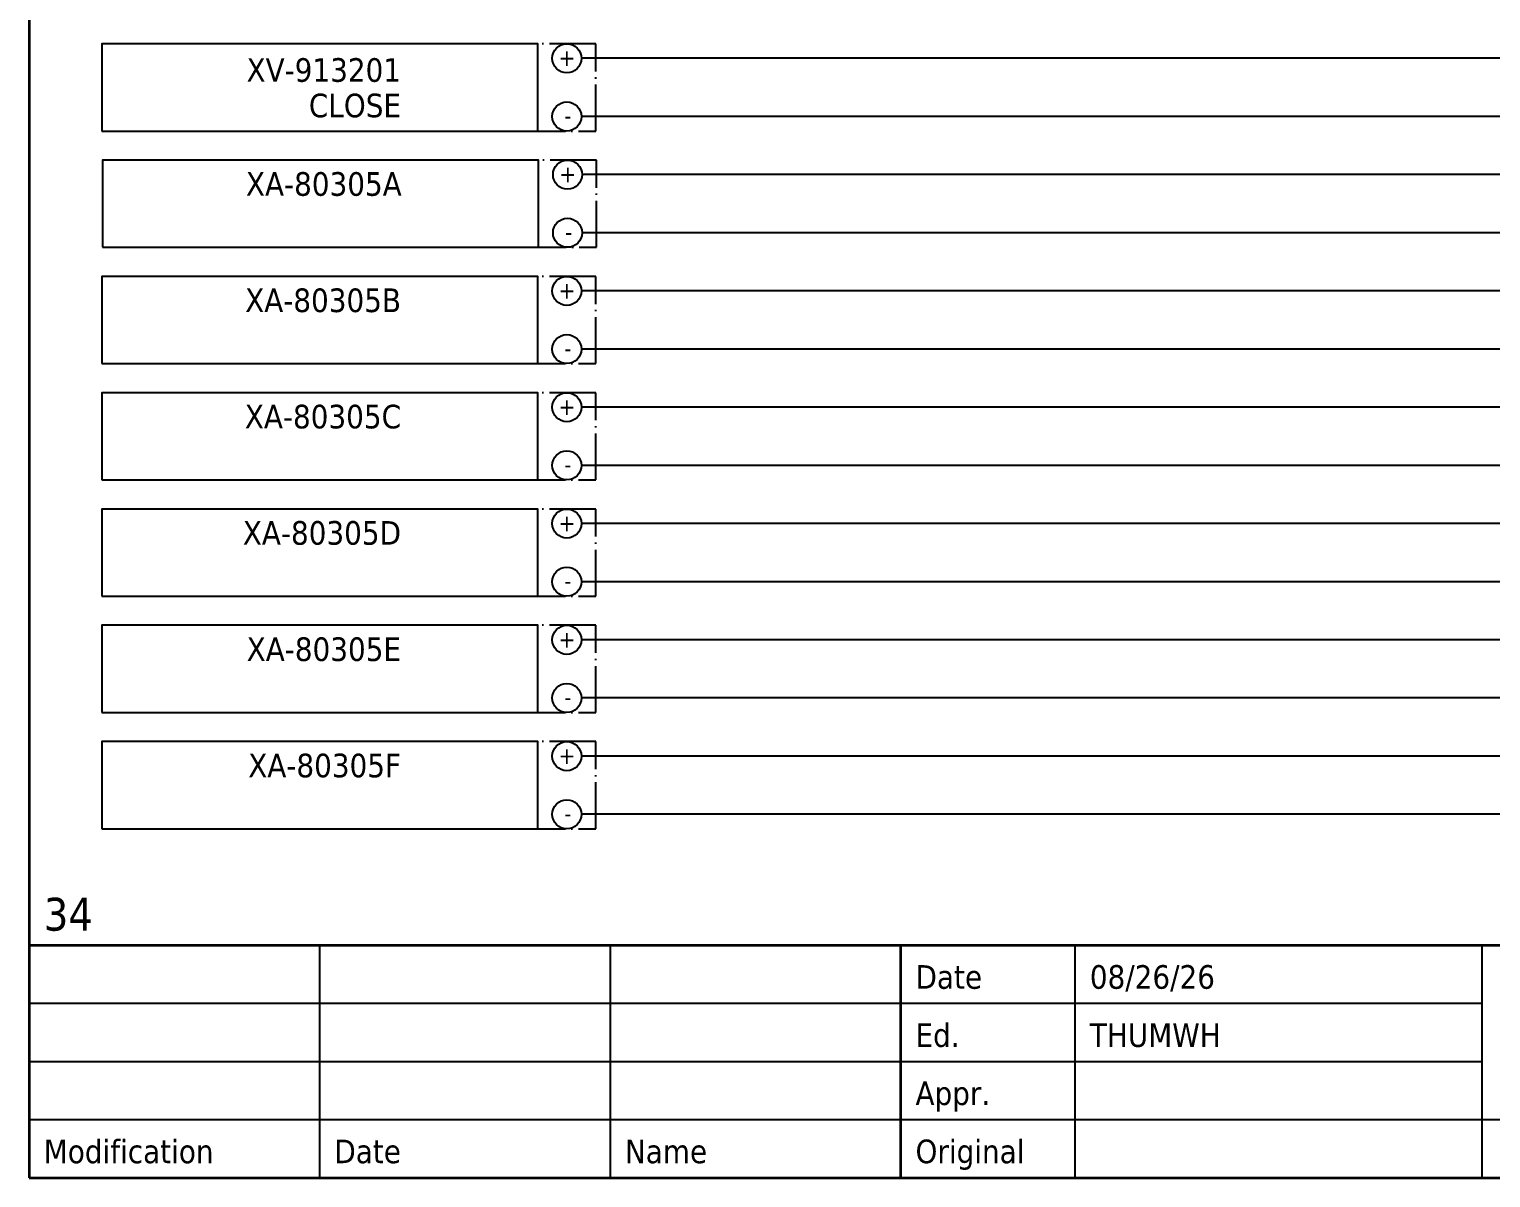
# Model space of a CAD drawing. Header units: millimetres. Extents: x 0 to 1792788, y -13 to 262234.
# Drawn here: x 0 to 100.6, y 0 to 79 of the extents above; entities that cross this region are included whole.
import ezdxf
from ezdxf.enums import TextEntityAlignment as Align

# ---------------------------------------------------------------- set-up
doc = ezdxf.new("R2010")
doc.units = ezdxf.units.MM
doc.linetypes.add('EPL_DASHDOT', pattern=[1, 0.8, -0.1, 0, -0.1])
for name, color, linetype, lineweight in [('EPLAN201', 7, 'Continuous', 35), ('EPLAN302', 5, 'Continuous', 25), ('EPLAN305', 5, 'Continuous', 25), ('EPLAN307', 134, 'EPL_DASHDOT', 25), ('EPLAN311', 7, 'Continuous', 25), ('EPLAN400', 5, 'Continuous', 35), ('EPLAN421', 5, 'Continuous', 35), ('EPLAN440', 73, 'Continuous', 35), ('EPLAN451', 7, 'Continuous', 35), ('EPLAN452', 7, 'Continuous', 35), ('EPLAN453', 7, 'Continuous', 35), ('EPLAN500', 7, 'Continuous', 35), ('EPLAN501', 7, 'Continuous', 35), ('EPLAN502', 7, 'Continuous', 35), ('EPLAN503', 7, 'Continuous', 35), ('EPLAN504', 7, 'Continuous', 35)]:
    doc.layers.add(name, color=color, linetype=linetype, lineweight=lineweight)
doc.styles.add('Tahoma', font='')
doc.styles.get('Tahoma').set_extended_font_data('Tahoma')

# ---------------------------------------------------------------- blocks, each defined once
blk = doc.blocks.new('EPLFRAME')
at = {"layer": 'EPLAN201', "linetype": 'Continuous', "lineweight": 35, "ltscale": 4}
for p, q in [((0, 16), (420, 16)), ((60, 0), (60, 16))]:
    blk.add_line(p, q, dxfattribs=at)
at = {"layer": 'EPLAN201', "linetype": 'Continuous', "lineweight": 25, "ltscale": 4}
for p, q in [((20, 0), (20, 16)), ((40, 0), (40, 16)), ((72, 0), (72, 16)), ((100, 0), (100, 16)), ((0, 12), (100, 12)), ((0, 8), (100, 8)), ((0, 4), (184, 4))]:
    blk.add_line(p, q, dxfattribs=at)
at = {"layer": 'EPLAN201', "linetype": 'Continuous', "lineweight": 35, "ltscale": 4}
blk.add_lwpolyline([(0, 0), (420, 0), (420, 297), (0, 297)], close=True, dxfattribs=at)
at = {"layer": 'EPLAN201', "color": 7, "style": 'Tahoma'}
for s, height, p in [('Date', 1.625, (61, 13)), ('Ed.', 1.625, (61, 9)), ('Appr.', 1.625, (61, 5)), ('Modification', 1.6254, (1, 1)), ('Date', 1.625, (21, 1)), ('Name', 1.625, (41, 1)), ('Original', 1.625, (61, 1))]:
    blk.add_text(s, height=height, dxfattribs=at).set_placement(p)
at = {"layer": 'EPLAN451', "color": 7, "style": 'Tahoma'}
for tag, p, height in [('14_10014', (101, 12), 2.26), ('14_10015', (185, 12), 2.26), ('14_10011', (101, 5), 2.26), ('14_10013', (332, 5), 1.63), ('14_10151', (73, 1), 1.63), ('14_10300', (415, 1), 1.63)]:
    blk.add_attdef(tag, p, '', height=height, dxfattribs=at)
blk.add_attdef('4_25020', text='', height=1.63, dxfattribs=at).set_placement((413, 1), align=Align.RIGHT)
at = {"layer": 'EPLAN452', "color": 7, "style": 'Tahoma'}
for tag, p, height in [('4_11041', (1, 17), 2.26), ('4_11071[1]', (1, 13), 1.63), ('4_11074[1]', (21, 13), 1.63), ('4_11070[1]', (41, 13), 1.63), ('4_11024', (73, 13), 1.63), ('4_11011', (231, 12), 2.26), ('4_11030', (301, 12), 2.26), ('4_20132_1001', (374, 13), 1.63), ('4_11071[2]', (1, 9), 1.63), ('4_11074[2]', (21, 9), 1.63), ('4_11070[2]', (41, 9), 1.63), ('4_11022', (73, 9), 1.63), ('4_20134_1001', (374, 9), 1.63), ('4_11071[3]', (1, 5), 1.63), ('4_11074[3]', (21, 5), 1.63), ('4_11070[3]', (41, 5), 1.63), ('4_11080', (73, 5), 1.63), ('4_11059', (301, 5), 1.63)]:
    blk.add_attdef(tag, p, '', height=height, dxfattribs=at)
for tag, height, p in [('4_11040', 2.26, (419, 17)), ('4_11000', 1.63, (419, 5)), ('4_11085', 1.63, (141, 1)), ('4_11086', 1.63, (183, 1))]:
    blk.add_attdef(tag, text='', height=height, dxfattribs=at).set_placement(p, align=Align.RIGHT)
at = {"layer": 'EPLAN453', "color": 7, "style": 'Tahoma'}
for tag, p in [('53_19005_1', (21, 293)), ('53_19005', (63, 293)), ('53_19005_8', (105, 293)), ('53_19005_6', (147, 293)), ('53_19005_7', (189, 293)), ('53_19005_9', (231, 293)), ('53_19005_3', (273, 293)), ('53_19005_2', (315, 293)), ('53_19005_4', (357, 293)), ('53_19005_5', (399, 293))]:
    blk.add_attdef(tag, text='', height=1.35, dxfattribs=at).set_placement(p, align=Align.BOTTOM_CENTER)
blk = doc.blocks.new('EPLSYM_LibrarySPECIAL_Symbol2_Variant0_Placement1_21')
at = {"layer": 'EPLAN307', "lineweight": 25, "ltscale": 4}
blk.add_lwpolyline([(0, -6), (34, -6), (34, 0), (0, 0)], close=True, dxfattribs=at)
at = {"layer": 'EPLAN400', "color": 5, "style": 'Tahoma'}
blk.add_attdef('88_20010', text='', height=2.2575, dxfattribs=at).set_placement((-1.5, -0.9515), align=Align.TOP_RIGHT)
at = {"layer": 'EPLAN500', "color": 7, "style": 'Tahoma'}
blk.add_attdef('88_20027', text='', height=1.6254, dxfattribs=at).set_placement((-1.5, -4.57508), align=Align.TOP_RIGHT)
at = {"layer": 'EPLAN501', "color": 7, "style": 'Tahoma'}
blk.add_attdef('88_20011', text='', height=1.6254, dxfattribs=at).set_placement((-1.5, -9.97508), align=Align.TOP_RIGHT)
at = {"layer": 'EPLAN502', "color": 7, "style": 'Tahoma'}
blk.add_attdef('88_20025', text='', height=1.6254, dxfattribs=at).set_placement((-1.5, -12.67508), align=Align.TOP_RIGHT)
at = {"layer": 'EPLAN503', "color": 7, "style": 'Tahoma'}
blk.add_attdef('88_20024', text='', height=1.6254, dxfattribs=at).set_placement((-1.5, -15.37508), align=Align.TOP_RIGHT)
at = {"layer": 'EPLAN504', "color": 7, "style": 'Tahoma'}
blk.add_attdef('88_20901[1]', text='', height=1.6254, dxfattribs=at).set_placement((-1.5, -7.27508), align=Align.TOP_RIGHT)
blk = doc.blocks.new('EPLSYM_LibrarySPECIAL_Symbol17_Variant3_Placement1')
at = {"layer": 'EPLAN302', "lineweight": 25, "ltscale": 4}
blk.add_line((4, 0), (1, 0), dxfattribs=at)
blk.add_circle((0, 0), 1, dxfattribs=at)
at = {"layer": 'EPLAN421', "color": 5, "style": 'Tahoma'}
blk.add_attdef('17_20039', text='', height=1.17, dxfattribs=at).set_placement((3, 1), align=Align.BOTTOM_RIGHT)
blk = doc.blocks.new('EPLSYM_LibrarySPECIAL_Symbol2_Variant0_Placement1_22')
at = {"layer": 'EPLAN307', "lineweight": 25, "ltscale": 4}
blk.add_lwpolyline([(0, -6), (34, -6), (34, 0), (0, 0)], close=True, dxfattribs=at)
at = {"layer": 'EPLAN400', "color": 5, "style": 'Tahoma'}
blk.add_attdef('88_20010', text='', height=2.2575, dxfattribs=at).set_placement((-1.5, -0.9515), align=Align.TOP_RIGHT)
at = {"layer": 'EPLAN500', "color": 7, "style": 'Tahoma'}
blk.add_attdef('88_20027', text='', height=1.6254, dxfattribs=at).set_placement((-1.5, -4.57508), align=Align.TOP_RIGHT)
at = {"layer": 'EPLAN501', "color": 7, "style": 'Tahoma'}
blk.add_attdef('88_20011', text='', height=1.6254, dxfattribs=at).set_placement((-1.5, -9.97508), align=Align.TOP_RIGHT)
at = {"layer": 'EPLAN502', "color": 7, "style": 'Tahoma'}
blk.add_attdef('88_20025', text='', height=1.6254, dxfattribs=at).set_placement((-1.5, -12.67508), align=Align.TOP_RIGHT)
at = {"layer": 'EPLAN503', "color": 7, "style": 'Tahoma'}
blk.add_attdef('88_20024', text='', height=1.6254, dxfattribs=at).set_placement((-1.5, -15.37508), align=Align.TOP_RIGHT)
at = {"layer": 'EPLAN504', "color": 7, "style": 'Tahoma'}
blk.add_attdef('88_20901[1]', text='', height=1.6254, dxfattribs=at).set_placement((-1.5, -7.27508), align=Align.TOP_RIGHT)
blk = doc.blocks.new('EPLSYM_LibrarySPECIAL_Symbol2_Variant0_Placement1_23')
at = {"layer": 'EPLAN307', "lineweight": 25, "ltscale": 4}
blk.add_lwpolyline([(0, -6), (34, -6), (34, 0), (0, 0)], close=True, dxfattribs=at)
at = {"layer": 'EPLAN400', "color": 5, "style": 'Tahoma'}
blk.add_attdef('88_20010', text='', height=2.2575, dxfattribs=at).set_placement((-1.5, -0.9515), align=Align.TOP_RIGHT)
at = {"layer": 'EPLAN500', "color": 7, "style": 'Tahoma'}
blk.add_attdef('88_20027', text='', height=1.6254, dxfattribs=at).set_placement((-1.5, -4.57508), align=Align.TOP_RIGHT)
at = {"layer": 'EPLAN501', "color": 7, "style": 'Tahoma'}
blk.add_attdef('88_20011', text='', height=1.6254, dxfattribs=at).set_placement((-1.5, -9.97508), align=Align.TOP_RIGHT)
at = {"layer": 'EPLAN502', "color": 7, "style": 'Tahoma'}
blk.add_attdef('88_20025', text='', height=1.6254, dxfattribs=at).set_placement((-1.5, -12.67508), align=Align.TOP_RIGHT)
at = {"layer": 'EPLAN503', "color": 7, "style": 'Tahoma'}
blk.add_attdef('88_20024', text='', height=1.6254, dxfattribs=at).set_placement((-1.5, -15.37508), align=Align.TOP_RIGHT)
at = {"layer": 'EPLAN504', "color": 7, "style": 'Tahoma'}
blk.add_attdef('88_20901[1]', text='', height=1.6254, dxfattribs=at).set_placement((-1.5, -7.27508), align=Align.TOP_RIGHT)
blk = doc.blocks.new('EPLSYM_LibrarySPECIAL_Symbol2_Variant0_Placement1_24')
at = {"layer": 'EPLAN307', "lineweight": 25, "ltscale": 4}
blk.add_lwpolyline([(0, -6), (34, -6), (34, 0), (0, 0)], close=True, dxfattribs=at)
at = {"layer": 'EPLAN400', "color": 5, "style": 'Tahoma'}
blk.add_attdef('88_20010', text='', height=2.2575, dxfattribs=at).set_placement((-1.5, -0.9515), align=Align.TOP_RIGHT)
at = {"layer": 'EPLAN500', "color": 7, "style": 'Tahoma'}
blk.add_attdef('88_20027', text='', height=1.6254, dxfattribs=at).set_placement((-1.5, -4.57508), align=Align.TOP_RIGHT)
at = {"layer": 'EPLAN501', "color": 7, "style": 'Tahoma'}
blk.add_attdef('88_20011', text='', height=1.6254, dxfattribs=at).set_placement((-1.5, -9.97508), align=Align.TOP_RIGHT)
at = {"layer": 'EPLAN502', "color": 7, "style": 'Tahoma'}
blk.add_attdef('88_20025', text='', height=1.6254, dxfattribs=at).set_placement((-1.5, -12.67508), align=Align.TOP_RIGHT)
at = {"layer": 'EPLAN503', "color": 7, "style": 'Tahoma'}
blk.add_attdef('88_20024', text='', height=1.6254, dxfattribs=at).set_placement((-1.5, -15.37508), align=Align.TOP_RIGHT)
at = {"layer": 'EPLAN504', "color": 7, "style": 'Tahoma'}
blk.add_attdef('88_20901[1]', text='', height=1.6254, dxfattribs=at).set_placement((-1.5, -7.27508), align=Align.TOP_RIGHT)
blk = doc.blocks.new('EPLSYM_LibrarySPECIAL_Symbol2_Variant0_Placement1_25')
at = {"layer": 'EPLAN307', "lineweight": 25, "ltscale": 4}
blk.add_lwpolyline([(0, -6), (34, -6), (34, 0), (0, 0)], close=True, dxfattribs=at)
at = {"layer": 'EPLAN400', "color": 5, "style": 'Tahoma'}
blk.add_attdef('88_20010', text='', height=2.2575, dxfattribs=at).set_placement((-1.5, -0.9515), align=Align.TOP_RIGHT)
at = {"layer": 'EPLAN500', "color": 7, "style": 'Tahoma'}
blk.add_attdef('88_20027', text='', height=1.6254, dxfattribs=at).set_placement((-1.5, -4.57508), align=Align.TOP_RIGHT)
at = {"layer": 'EPLAN501', "color": 7, "style": 'Tahoma'}
blk.add_attdef('88_20011', text='', height=1.6254, dxfattribs=at).set_placement((-1.5, -9.97508), align=Align.TOP_RIGHT)
at = {"layer": 'EPLAN502', "color": 7, "style": 'Tahoma'}
blk.add_attdef('88_20025', text='', height=1.6254, dxfattribs=at).set_placement((-1.5, -12.67508), align=Align.TOP_RIGHT)
at = {"layer": 'EPLAN503', "color": 7, "style": 'Tahoma'}
blk.add_attdef('88_20024', text='', height=1.6254, dxfattribs=at).set_placement((-1.5, -15.37508), align=Align.TOP_RIGHT)
at = {"layer": 'EPLAN504', "color": 7, "style": 'Tahoma'}
blk.add_attdef('88_20901[1]', text='', height=1.6254, dxfattribs=at).set_placement((-1.5, -7.27508), align=Align.TOP_RIGHT)
blk = doc.blocks.new('EPLSYM_LibrarySPECIAL_Symbol2_Variant0_Placement1_26')
at = {"layer": 'EPLAN307', "lineweight": 25, "ltscale": 4}
blk.add_lwpolyline([(0, -6), (34, -6), (34, 0), (0, 0)], close=True, dxfattribs=at)
at = {"layer": 'EPLAN400', "color": 5, "style": 'Tahoma'}
blk.add_attdef('88_20010', text='', height=2.2575, dxfattribs=at).set_placement((-1.5, -0.9515), align=Align.TOP_RIGHT)
at = {"layer": 'EPLAN500', "color": 7, "style": 'Tahoma'}
blk.add_attdef('88_20027', text='', height=1.6254, dxfattribs=at).set_placement((-1.5, -4.57508), align=Align.TOP_RIGHT)
at = {"layer": 'EPLAN501', "color": 7, "style": 'Tahoma'}
blk.add_attdef('88_20011', text='', height=1.6254, dxfattribs=at).set_placement((-1.5, -9.97508), align=Align.TOP_RIGHT)
at = {"layer": 'EPLAN502', "color": 7, "style": 'Tahoma'}
blk.add_attdef('88_20025', text='', height=1.6254, dxfattribs=at).set_placement((-1.5, -12.67508), align=Align.TOP_RIGHT)
at = {"layer": 'EPLAN503', "color": 7, "style": 'Tahoma'}
blk.add_attdef('88_20024', text='', height=1.6254, dxfattribs=at).set_placement((-1.5, -15.37508), align=Align.TOP_RIGHT)
at = {"layer": 'EPLAN504', "color": 7, "style": 'Tahoma'}
blk.add_attdef('88_20901[1]', text='', height=1.6254, dxfattribs=at).set_placement((-1.5, -7.27508), align=Align.TOP_RIGHT)
blk = doc.blocks.new('EPLSYM_LibrarySPECIAL_Symbol2_Variant0_Placement1_30')
at = {"layer": 'EPLAN307', "lineweight": 25, "ltscale": 4}
blk.add_lwpolyline([(0, -6), (34, -6), (34, 0), (0, 0)], close=True, dxfattribs=at)
at = {"layer": 'EPLAN400', "color": 5, "style": 'Tahoma'}
blk.add_attdef('88_20010', text='', height=2.2575, dxfattribs=at).set_placement((-1.5, -0.9515), align=Align.TOP_RIGHT)
at = {"layer": 'EPLAN500', "color": 7, "style": 'Tahoma'}
blk.add_attdef('88_20027', text='', height=1.6254, dxfattribs=at).set_placement((-1.5, -4.57508), align=Align.TOP_RIGHT)
at = {"layer": 'EPLAN501', "color": 7, "style": 'Tahoma'}
blk.add_attdef('88_20011', text='', height=1.6254, dxfattribs=at).set_placement((-1.5, -9.97508), align=Align.TOP_RIGHT)
at = {"layer": 'EPLAN502', "color": 7, "style": 'Tahoma'}
blk.add_attdef('88_20025', text='', height=1.6254, dxfattribs=at).set_placement((-1.5, -12.67508), align=Align.TOP_RIGHT)
at = {"layer": 'EPLAN503', "color": 7, "style": 'Tahoma'}
blk.add_attdef('88_20024', text='', height=1.6254, dxfattribs=at).set_placement((-1.5, -15.37508), align=Align.TOP_RIGHT)
at = {"layer": 'EPLAN504', "color": 7, "style": 'Tahoma'}
blk.add_attdef('88_20901[1]', text='', height=1.6254, dxfattribs=at).set_placement((-1.5, -7.27508), align=Align.TOP_RIGHT)
blk = doc.blocks.new('EPLSYM_LibrarySPECIAL_Symbol0_Variant0_Placement1_21')
at = {"layer": 'EPLAN305', "lineweight": 25, "ltscale": 4}
blk.add_lwpolyline([(0, -6), (30, -6), (30, 0), (0, 0)], close=True, dxfattribs=at)
at = {"layer": 'EPLAN400', "color": 5, "style": 'Tahoma'}
blk.add_attdef('17_20010', text='', height=2.2575, dxfattribs=at).set_placement((-1.5, -0.9515), align=Align.TOP_RIGHT)
at = {"layer": 'EPLAN440', "color": 73, "style": 'Tahoma'}
blk.add_attdef('17_20300', text='', height=1.6254, dxfattribs=at).set_placement((-1.5, -4.57508), align=Align.TOP_RIGHT)
at = {"layer": 'EPLAN500', "color": 7, "style": 'Tahoma'}
blk.add_attdef('17_20027', text='', height=1.6254, dxfattribs=at).set_placement((-1.5, -7.27508), align=Align.TOP_RIGHT)
at = {"layer": 'EPLAN501', "color": 7, "style": 'Tahoma'}
blk.add_attdef('17_20011', text='', height=1.6254, dxfattribs=at).set_placement((-1.5, -12.67508), align=Align.TOP_RIGHT)
at = {"layer": 'EPLAN502', "color": 7, "style": 'Tahoma'}
blk.add_attdef('17_20025', text='', height=1.6254, dxfattribs=at).set_placement((-1.5, -15.37508), align=Align.TOP_RIGHT)
at = {"layer": 'EPLAN503', "color": 7, "style": 'Tahoma'}
blk.add_attdef('17_20024', text='', height=1.6254, dxfattribs=at).set_placement((-1.5, -18.07508), align=Align.TOP_RIGHT)
at = {"layer": 'EPLAN504', "color": 7, "style": 'Tahoma'}
blk.add_attdef('17_20901[1]', text='', height=1.6254, dxfattribs=at).set_placement((-1.5, -9.97508), align=Align.TOP_RIGHT)
blk = doc.blocks.new('EPLSYM_LibrarySPECIAL_Symbol0_Variant0_Placement1_22')
at = {"layer": 'EPLAN305', "lineweight": 25, "ltscale": 4}
blk.add_lwpolyline([(0, -6), (30, -6), (30, 0), (0, 0)], close=True, dxfattribs=at)
at = {"layer": 'EPLAN400', "color": 5, "style": 'Tahoma'}
blk.add_attdef('17_20010', text='', height=2.2575, dxfattribs=at).set_placement((-1.5, -0.9515), align=Align.TOP_RIGHT)
at = {"layer": 'EPLAN440', "color": 73, "style": 'Tahoma'}
blk.add_attdef('17_20300', text='', height=1.6254, dxfattribs=at).set_placement((-1.5, -4.57508), align=Align.TOP_RIGHT)
at = {"layer": 'EPLAN500', "color": 7, "style": 'Tahoma'}
blk.add_attdef('17_20027', text='', height=1.6254, dxfattribs=at).set_placement((-1.5, -7.27508), align=Align.TOP_RIGHT)
at = {"layer": 'EPLAN501', "color": 7, "style": 'Tahoma'}
blk.add_attdef('17_20011', text='', height=1.6254, dxfattribs=at).set_placement((-1.5, -12.67508), align=Align.TOP_RIGHT)
at = {"layer": 'EPLAN502', "color": 7, "style": 'Tahoma'}
blk.add_attdef('17_20025', text='', height=1.6254, dxfattribs=at).set_placement((-1.5, -15.37508), align=Align.TOP_RIGHT)
at = {"layer": 'EPLAN503', "color": 7, "style": 'Tahoma'}
blk.add_attdef('17_20024', text='', height=1.6254, dxfattribs=at).set_placement((-1.5, -18.07508), align=Align.TOP_RIGHT)
at = {"layer": 'EPLAN504', "color": 7, "style": 'Tahoma'}
blk.add_attdef('17_20901[1]', text='', height=1.6254, dxfattribs=at).set_placement((-1.5, -9.97508), align=Align.TOP_RIGHT)
blk = doc.blocks.new('EPLSYM_LibrarySPECIAL_Symbol0_Variant0_Placement1_23')
at = {"layer": 'EPLAN305', "lineweight": 25, "ltscale": 4}
blk.add_lwpolyline([(0, -6), (30, -6), (30, 0), (0, 0)], close=True, dxfattribs=at)
at = {"layer": 'EPLAN400', "color": 5, "style": 'Tahoma'}
blk.add_attdef('17_20010', text='', height=2.2575, dxfattribs=at).set_placement((-1.5, -0.9515), align=Align.TOP_RIGHT)
at = {"layer": 'EPLAN440', "color": 73, "style": 'Tahoma'}
blk.add_attdef('17_20300', text='', height=1.6254, dxfattribs=at).set_placement((-1.5, -4.57508), align=Align.TOP_RIGHT)
at = {"layer": 'EPLAN500', "color": 7, "style": 'Tahoma'}
blk.add_attdef('17_20027', text='', height=1.6254, dxfattribs=at).set_placement((-1.5, -7.27508), align=Align.TOP_RIGHT)
at = {"layer": 'EPLAN501', "color": 7, "style": 'Tahoma'}
blk.add_attdef('17_20011', text='', height=1.6254, dxfattribs=at).set_placement((-1.5, -12.67508), align=Align.TOP_RIGHT)
at = {"layer": 'EPLAN502', "color": 7, "style": 'Tahoma'}
blk.add_attdef('17_20025', text='', height=1.6254, dxfattribs=at).set_placement((-1.5, -15.37508), align=Align.TOP_RIGHT)
at = {"layer": 'EPLAN503', "color": 7, "style": 'Tahoma'}
blk.add_attdef('17_20024', text='', height=1.6254, dxfattribs=at).set_placement((-1.5, -18.07508), align=Align.TOP_RIGHT)
at = {"layer": 'EPLAN504', "color": 7, "style": 'Tahoma'}
blk.add_attdef('17_20901[1]', text='', height=1.6254, dxfattribs=at).set_placement((-1.5, -9.97508), align=Align.TOP_RIGHT)
blk = doc.blocks.new('EPLSYM_LibrarySPECIAL_Symbol0_Variant0_Placement1_24')
at = {"layer": 'EPLAN305', "lineweight": 25, "ltscale": 4}
blk.add_lwpolyline([(0, -6), (30, -6), (30, 0), (0, 0)], close=True, dxfattribs=at)
at = {"layer": 'EPLAN400', "color": 5, "style": 'Tahoma'}
blk.add_attdef('17_20010', text='', height=2.2575, dxfattribs=at).set_placement((-1.5, -0.9515), align=Align.TOP_RIGHT)
at = {"layer": 'EPLAN440', "color": 73, "style": 'Tahoma'}
blk.add_attdef('17_20300', text='', height=1.6254, dxfattribs=at).set_placement((-1.5, -4.57508), align=Align.TOP_RIGHT)
at = {"layer": 'EPLAN500', "color": 7, "style": 'Tahoma'}
blk.add_attdef('17_20027', text='', height=1.6254, dxfattribs=at).set_placement((-1.5, -7.27508), align=Align.TOP_RIGHT)
at = {"layer": 'EPLAN501', "color": 7, "style": 'Tahoma'}
blk.add_attdef('17_20011', text='', height=1.6254, dxfattribs=at).set_placement((-1.5, -12.67508), align=Align.TOP_RIGHT)
at = {"layer": 'EPLAN502', "color": 7, "style": 'Tahoma'}
blk.add_attdef('17_20025', text='', height=1.6254, dxfattribs=at).set_placement((-1.5, -15.37508), align=Align.TOP_RIGHT)
at = {"layer": 'EPLAN503', "color": 7, "style": 'Tahoma'}
blk.add_attdef('17_20024', text='', height=1.6254, dxfattribs=at).set_placement((-1.5, -18.07508), align=Align.TOP_RIGHT)
at = {"layer": 'EPLAN504', "color": 7, "style": 'Tahoma'}
blk.add_attdef('17_20901[1]', text='', height=1.6254, dxfattribs=at).set_placement((-1.5, -9.97508), align=Align.TOP_RIGHT)
blk = doc.blocks.new('EPLSYM_LibrarySPECIAL_Symbol0_Variant0_Placement1_25')
at = {"layer": 'EPLAN305', "lineweight": 25, "ltscale": 4}
blk.add_lwpolyline([(0, -6), (30, -6), (30, 0), (0, 0)], close=True, dxfattribs=at)
at = {"layer": 'EPLAN400', "color": 5, "style": 'Tahoma'}
blk.add_attdef('17_20010', text='', height=2.2575, dxfattribs=at).set_placement((-1.5, -0.9515), align=Align.TOP_RIGHT)
at = {"layer": 'EPLAN440', "color": 73, "style": 'Tahoma'}
blk.add_attdef('17_20300', text='', height=1.6254, dxfattribs=at).set_placement((-1.5, -4.57508), align=Align.TOP_RIGHT)
at = {"layer": 'EPLAN500', "color": 7, "style": 'Tahoma'}
blk.add_attdef('17_20027', text='', height=1.6254, dxfattribs=at).set_placement((-1.5, -7.27508), align=Align.TOP_RIGHT)
at = {"layer": 'EPLAN501', "color": 7, "style": 'Tahoma'}
blk.add_attdef('17_20011', text='', height=1.6254, dxfattribs=at).set_placement((-1.5, -12.67508), align=Align.TOP_RIGHT)
at = {"layer": 'EPLAN502', "color": 7, "style": 'Tahoma'}
blk.add_attdef('17_20025', text='', height=1.6254, dxfattribs=at).set_placement((-1.5, -15.37508), align=Align.TOP_RIGHT)
at = {"layer": 'EPLAN503', "color": 7, "style": 'Tahoma'}
blk.add_attdef('17_20024', text='', height=1.6254, dxfattribs=at).set_placement((-1.5, -18.07508), align=Align.TOP_RIGHT)
at = {"layer": 'EPLAN504', "color": 7, "style": 'Tahoma'}
blk.add_attdef('17_20901[1]', text='', height=1.6254, dxfattribs=at).set_placement((-1.5, -9.97508), align=Align.TOP_RIGHT)
blk = doc.blocks.new('EPLSYM_LibrarySPECIAL_Symbol0_Variant0_Placement1_26')
at = {"layer": 'EPLAN305', "lineweight": 25, "ltscale": 4}
blk.add_lwpolyline([(0, -6), (30, -6), (30, 0), (0, 0)], close=True, dxfattribs=at)
at = {"layer": 'EPLAN400', "color": 5, "style": 'Tahoma'}
blk.add_attdef('17_20010', text='', height=2.2575, dxfattribs=at).set_placement((-1.5, -0.9515), align=Align.TOP_RIGHT)
at = {"layer": 'EPLAN440', "color": 73, "style": 'Tahoma'}
blk.add_attdef('17_20300', text='', height=1.6254, dxfattribs=at).set_placement((-1.5, -4.57508), align=Align.TOP_RIGHT)
at = {"layer": 'EPLAN500', "color": 7, "style": 'Tahoma'}
blk.add_attdef('17_20027', text='', height=1.6254, dxfattribs=at).set_placement((-1.5, -7.27508), align=Align.TOP_RIGHT)
at = {"layer": 'EPLAN501', "color": 7, "style": 'Tahoma'}
blk.add_attdef('17_20011', text='', height=1.6254, dxfattribs=at).set_placement((-1.5, -12.67508), align=Align.TOP_RIGHT)
at = {"layer": 'EPLAN502', "color": 7, "style": 'Tahoma'}
blk.add_attdef('17_20025', text='', height=1.6254, dxfattribs=at).set_placement((-1.5, -15.37508), align=Align.TOP_RIGHT)
at = {"layer": 'EPLAN503', "color": 7, "style": 'Tahoma'}
blk.add_attdef('17_20024', text='', height=1.6254, dxfattribs=at).set_placement((-1.5, -18.07508), align=Align.TOP_RIGHT)
at = {"layer": 'EPLAN504', "color": 7, "style": 'Tahoma'}
blk.add_attdef('17_20901[1]', text='', height=1.6254, dxfattribs=at).set_placement((-1.5, -9.97508), align=Align.TOP_RIGHT)
blk = doc.blocks.new('EPLSYM_LibrarySPECIAL_Symbol0_Variant0_Placement1_30')
at = {"layer": 'EPLAN305', "lineweight": 25, "ltscale": 4}
blk.add_lwpolyline([(0, -6), (30, -6), (30, 0), (0, 0)], close=True, dxfattribs=at)
at = {"layer": 'EPLAN400', "color": 5, "style": 'Tahoma'}
blk.add_attdef('17_20010', text='', height=2.2575, dxfattribs=at).set_placement((-1.5, -0.9515), align=Align.TOP_RIGHT)
at = {"layer": 'EPLAN440', "color": 73, "style": 'Tahoma'}
blk.add_attdef('17_20300', text='', height=1.6254, dxfattribs=at).set_placement((-1.5, -4.57508), align=Align.TOP_RIGHT)
at = {"layer": 'EPLAN500', "color": 7, "style": 'Tahoma'}
blk.add_attdef('17_20027', text='', height=1.6254, dxfattribs=at).set_placement((-1.5, -7.27508), align=Align.TOP_RIGHT)
at = {"layer": 'EPLAN501', "color": 7, "style": 'Tahoma'}
blk.add_attdef('17_20011', text='', height=1.6254, dxfattribs=at).set_placement((-1.5, -12.83762), align=Align.TOP_RIGHT)
at = {"layer": 'EPLAN502', "color": 7, "style": 'Tahoma'}
blk.add_attdef('17_20025', text='', height=1.6254, dxfattribs=at).set_placement((-1.5, -15.37508), align=Align.TOP_RIGHT)
at = {"layer": 'EPLAN503', "color": 7, "style": 'Tahoma'}
blk.add_attdef('17_20024', text='', height=1.6254, dxfattribs=at).set_placement((-1.5, -18.07508), align=Align.TOP_RIGHT)
at = {"layer": 'EPLAN504', "color": 7, "style": 'Tahoma'}
blk.add_attdef('17_20901[1]', text='', height=1.6254, dxfattribs=at).set_placement((-1.5, -9.97508), align=Align.TOP_RIGHT)

msp = doc.modelspace()

# ---------------------------------------------------------------- linework, layer by layer
at = {"layer": 'EPLAN311', "ltscale": 4}
for p, q in [((188, 77), (39, 77)), ((188, 73), (39, 73)), ((188, 69), (39.05, 69)), ((188, 65), (39.05, 65)), ((188, 61), (39, 61)), ((188, 57), (39, 57)), ((188, 53), (39, 53)), ((188, 49), (39, 49)), ((188, 45), (39, 45)), ((188, 41), (39, 41)), ((188, 37), (39, 37)), ((188, 33), (39, 33)), ((188, 29), (39, 29)), ((188, 25), (39, 25))]:
    msp.add_line(p, q, dxfattribs=at)

# ---------------------------------------------------------------- block references
ref = msp.add_blockref('EPLFRAME', (0, 0))
ref.add_attrib('4_11041', '34', (1, 17), dxfattribs={"layer": 'EPLAN452', "color": 7, "height": 2.257, "style": 'Tahoma'})
ref.add_attrib('4_11022', 'THUMWH', (73, 9), dxfattribs={"layer": 'EPLAN452', "color": 7, "height": 1.625, "style": 'Tahoma'})
ref.add_attrib('4_11024', '08/26/26', (73, 13), dxfattribs={"layer": 'EPLAN452', "color": 7, "height": 1.625, "style": 'Tahoma'})
for name, p in [('EPLSYM_LibrarySPECIAL_Symbol2_Variant0_Placement1_30', (5, 78)), ('EPLSYM_LibrarySPECIAL_Symbol2_Variant0_Placement1_21', (5.05, 70)), ('EPLSYM_LibrarySPECIAL_Symbol2_Variant0_Placement1_22', (5, 62)), ('EPLSYM_LibrarySPECIAL_Symbol2_Variant0_Placement1_23', (5, 54)), ('EPLSYM_LibrarySPECIAL_Symbol2_Variant0_Placement1_24', (5, 46)), ('EPLSYM_LibrarySPECIAL_Symbol2_Variant0_Placement1_25', (5, 38)), ('EPLSYM_LibrarySPECIAL_Symbol2_Variant0_Placement1_26', (5, 30))]:
    msp.add_blockref(name, p)
ref = msp.add_blockref('EPLSYM_LibrarySPECIAL_Symbol0_Variant0_Placement1_30', (5, 78))
ref.add_attrib('17_20011', 'XV-913201', dxfattribs={"layer": 'EPLAN501', "color": 7, "height": 1.625, "style": 'Tahoma'}).set_placement((25.59, 77.01), align=Align.TOP_RIGHT)
ref.add_attrib('17_20011/1', 'CLOSE', dxfattribs={"layer": 'EPLAN501', "color": 7, "height": 1.625, "style": 'Tahoma'}).set_placement((25.59, 74.57), align=Align.TOP_RIGHT)
ref = msp.add_blockref('EPLSYM_LibrarySPECIAL_Symbol17_Variant3_Placement1', (37, 77))
ref.add_attrib('17_20039', '+', dxfattribs={"layer": 'EPLAN421', "color": 5, "height": 1.17, "style": 'Tahoma'}).set_placement((37.59, 76.12), align=Align.BOTTOM_RIGHT)
ref = msp.add_blockref('EPLSYM_LibrarySPECIAL_Symbol17_Variant3_Placement1', (37, 73))
ref.add_attrib('17_20039', '-', dxfattribs={"layer": 'EPLAN421', "color": 5, "height": 1.17, "style": 'Tahoma'}).set_placement((37.32, 72.13), align=Align.BOTTOM_RIGHT)
ref = msp.add_blockref('EPLSYM_LibrarySPECIAL_Symbol0_Variant0_Placement1_21', (5.05, 70))
ref.add_attrib('17_20011', 'XA-80305A', dxfattribs={"layer": 'EPLAN501', "color": 7, "height": 1.625, "style": 'Tahoma'}).set_placement((25.64, 69.17), align=Align.TOP_RIGHT)
ref = msp.add_blockref('EPLSYM_LibrarySPECIAL_Symbol17_Variant3_Placement1', (37.05, 69))
ref.add_attrib('17_20039', '+', dxfattribs={"layer": 'EPLAN421', "color": 5, "height": 1.17, "style": 'Tahoma'}).set_placement((37.64, 68.12), align=Align.BOTTOM_RIGHT)
ref = msp.add_blockref('EPLSYM_LibrarySPECIAL_Symbol17_Variant3_Placement1', (37.05, 65))
ref.add_attrib('17_20039', '-', dxfattribs={"layer": 'EPLAN421', "color": 5, "height": 1.17, "style": 'Tahoma'}).set_placement((37.37, 64.13), align=Align.BOTTOM_RIGHT)
ref = msp.add_blockref('EPLSYM_LibrarySPECIAL_Symbol0_Variant0_Placement1_22', (5, 62))
ref.add_attrib('17_20011', 'XA-80305B', dxfattribs={"layer": 'EPLAN501', "color": 7, "height": 1.625, "style": 'Tahoma'}).set_placement((25.59, 61.17), align=Align.TOP_RIGHT)
ref = msp.add_blockref('EPLSYM_LibrarySPECIAL_Symbol17_Variant3_Placement1', (37, 61))
ref.add_attrib('17_20039', '+', dxfattribs={"layer": 'EPLAN421', "color": 5, "height": 1.17, "style": 'Tahoma'}).set_placement((37.59, 60.12), align=Align.BOTTOM_RIGHT)
ref = msp.add_blockref('EPLSYM_LibrarySPECIAL_Symbol17_Variant3_Placement1', (37, 57))
ref.add_attrib('17_20039', '-', dxfattribs={"layer": 'EPLAN421', "color": 5, "height": 1.17, "style": 'Tahoma'}).set_placement((37.32, 56.13), align=Align.BOTTOM_RIGHT)
ref = msp.add_blockref('EPLSYM_LibrarySPECIAL_Symbol0_Variant0_Placement1_23', (5, 54))
ref.add_attrib('17_20011', 'XA-80305C', dxfattribs={"layer": 'EPLAN501', "color": 7, "height": 1.625, "style": 'Tahoma'}).set_placement((25.59, 53.17), align=Align.TOP_RIGHT)
ref = msp.add_blockref('EPLSYM_LibrarySPECIAL_Symbol17_Variant3_Placement1', (37, 53))
ref.add_attrib('17_20039', '+', dxfattribs={"layer": 'EPLAN421', "color": 5, "height": 1.17, "style": 'Tahoma'}).set_placement((37.59, 52.12), align=Align.BOTTOM_RIGHT)
ref = msp.add_blockref('EPLSYM_LibrarySPECIAL_Symbol17_Variant3_Placement1', (37, 49))
ref.add_attrib('17_20039', '-', dxfattribs={"layer": 'EPLAN421', "color": 5, "height": 1.17, "style": 'Tahoma'}).set_placement((37.32, 48.13), align=Align.BOTTOM_RIGHT)
ref = msp.add_blockref('EPLSYM_LibrarySPECIAL_Symbol0_Variant0_Placement1_24', (5, 46))
ref.add_attrib('17_20011', 'XA-80305D', dxfattribs={"layer": 'EPLAN501', "color": 7, "height": 1.625, "style": 'Tahoma'}).set_placement((25.59, 45.17), align=Align.TOP_RIGHT)
ref = msp.add_blockref('EPLSYM_LibrarySPECIAL_Symbol17_Variant3_Placement1', (37, 45))
ref.add_attrib('17_20039', '+', dxfattribs={"layer": 'EPLAN421', "color": 5, "height": 1.17, "style": 'Tahoma'}).set_placement((37.59, 44.12), align=Align.BOTTOM_RIGHT)
ref = msp.add_blockref('EPLSYM_LibrarySPECIAL_Symbol17_Variant3_Placement1', (37, 41))
ref.add_attrib('17_20039', '-', dxfattribs={"layer": 'EPLAN421', "color": 5, "height": 1.17, "style": 'Tahoma'}).set_placement((37.32, 40.13), align=Align.BOTTOM_RIGHT)
ref = msp.add_blockref('EPLSYM_LibrarySPECIAL_Symbol0_Variant0_Placement1_25', (5, 38))
ref.add_attrib('17_20011', 'XA-80305E', dxfattribs={"layer": 'EPLAN501', "color": 7, "height": 1.625, "style": 'Tahoma'}).set_placement((25.59, 37.17), align=Align.TOP_RIGHT)
ref = msp.add_blockref('EPLSYM_LibrarySPECIAL_Symbol17_Variant3_Placement1', (37, 37))
ref.add_attrib('17_20039', '+', dxfattribs={"layer": 'EPLAN421', "color": 5, "height": 1.17, "style": 'Tahoma'}).set_placement((37.59, 36.12), align=Align.BOTTOM_RIGHT)
ref = msp.add_blockref('EPLSYM_LibrarySPECIAL_Symbol17_Variant3_Placement1', (37, 33))
ref.add_attrib('17_20039', '-', dxfattribs={"layer": 'EPLAN421', "color": 5, "height": 1.17, "style": 'Tahoma'}).set_placement((37.32, 32.13), align=Align.BOTTOM_RIGHT)
ref = msp.add_blockref('EPLSYM_LibrarySPECIAL_Symbol0_Variant0_Placement1_26', (5, 30))
ref.add_attrib('17_20011', 'XA-80305F', dxfattribs={"layer": 'EPLAN501', "color": 7, "height": 1.625, "style": 'Tahoma'}).set_placement((25.59, 29.17), align=Align.TOP_RIGHT)
ref = msp.add_blockref('EPLSYM_LibrarySPECIAL_Symbol17_Variant3_Placement1', (37, 29))
ref.add_attrib('17_20039', '+', dxfattribs={"layer": 'EPLAN421', "color": 5, "height": 1.17, "style": 'Tahoma'}).set_placement((37.59, 28.12), align=Align.BOTTOM_RIGHT)
ref = msp.add_blockref('EPLSYM_LibrarySPECIAL_Symbol17_Variant3_Placement1', (37, 25))
ref.add_attrib('17_20039', '-', dxfattribs={"layer": 'EPLAN421', "color": 5, "height": 1.17, "style": 'Tahoma'}).set_placement((37.32, 24.13), align=Align.BOTTOM_RIGHT)

doc.saveas('drawing.dxf')
